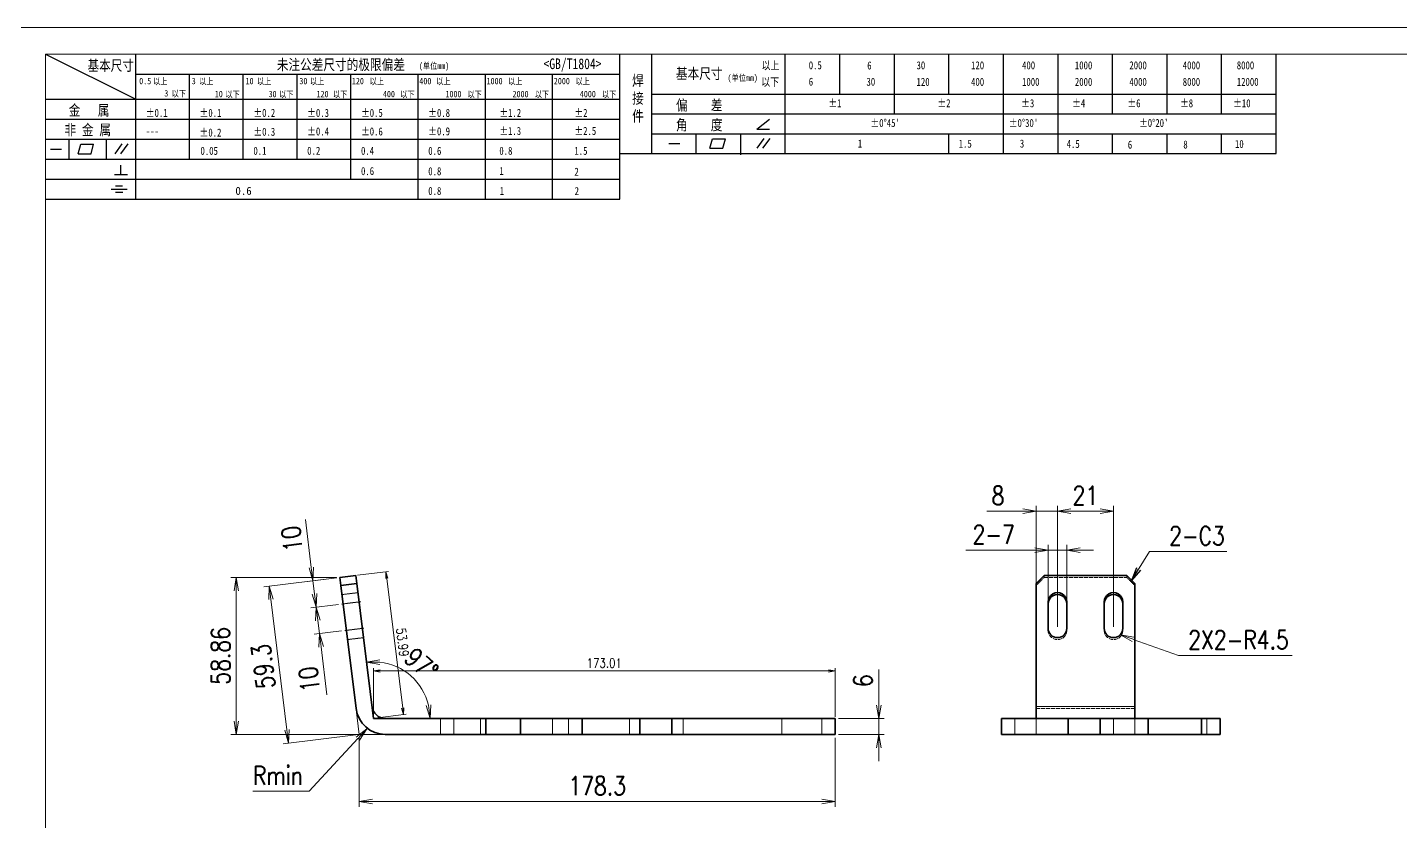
# Model space of a CAD drawing. Header units: millimetres. Extents: x 151684 to 153209, y -40906 to -39954.
# Drawn here: x 152199 to 152714, y -40610 to -40312 of the extents above; entities that cross this region are included whole.
import ezdxf

# ---------------------------------------------------------------- set-up
doc = ezdxf.new("R2010")
doc.units = ezdxf.units.MM
doc.header["$LTSCALE"] = 0.5
doc.linetypes.add('AM_ISO02W050x2', pattern=[3.75, 3, -0.75])
doc.linetypes.add('AM_ISO08W050x2', pattern=[9, 6, -0.75, 1.5, -0.75])
for name, color, linetype, lineweight in [('中心线', 2, 'AM_ISO08W050x2', 18), ('图框', 7, 'Continuous', 18), ('细实线', 3, 'Continuous', 18), ('虚线', 1, 'AM_ISO02W050x2', 18)]:
    doc.layers.add(name, color=color, linetype=linetype, lineweight=lineweight)
doc.layers.add('图\\M+19E79\\M+195B6\\M+18E9A', color=7, linetype='Continuous')
doc.layers.add('打印', color=7, linetype='Continuous', lineweight=15, plot=False)
doc.layers.add('打印-禁用', color=7, linetype='Continuous', lineweight=15, plot=False)
doc.styles.add('DIM', font='romans.shx', dxfattribs={"width": 0.8, "bigfont": 'bigfont.shx'})
doc.styles.add('国标', font='simfang.ttf', dxfattribs={"width": 0.8})
doc.dimstyles.new('DEH 1-1$0', dxfattribs={"dimtxt": 3.5, "dimasz": 2.5, "dimexe": 1, "dimexo": 0.625, "dimgap": 1.2, "dimtad": 1, "dimzin": 9, "dimdsep": 46, "dimtxsty": 'DIM', "dimblk": 'OPEN', "dimcen": 0, "dimclrd": 8, "dimclre": 8, "dimclrt": 2, "dimazin": 2, "dimtfac": 0.5, "dimtmove": 0, "dimatfit": 3, "dimldrblk": 'OPEN', "dimfxl": 0, "dimtolj": 2, "dimlwd": 18, "dimlwe": 18, "dimarcsym": 0})
doc.dimstyles.new('DEH 1-2$0', dxfattribs={"dimscale": 2, "dimtxt": 3.5, "dimasz": 2.5, "dimexe": 1, "dimexo": 0.625, "dimgap": 1.2, "dimtad": 1, "dimdsep": 46, "dimtxsty": 'DIM', "dimblk": 'OPEN', "dimcen": 0, "dimclrd": 8, "dimclre": 8, "dimclrt": 2, "dimazin": 2, "dimtfac": 0.5, "dimtmove": 0, "dimatfit": 3, "dimldrblk": 'OPEN', "dimfxl": 0, "dimtolj": 2, "dimlwd": 18, "dimlwe": 18, "dimarcsym": 0})
doc.dimstyles.new('DEH 1-2$2', dxfattribs={"dimscale": 2, "dimtxt": 3.5, "dimasz": 2.5, "dimexe": 1, "dimexo": 0.625, "dimgap": 1.2, "dimtad": 1, "dimdsep": 46, "dimtxsty": 'DIM', "dimblk": 'OPEN', "dimcen": 0, "dimclrd": 8, "dimclre": 8, "dimclrt": 2, "dimazin": 2, "dimtfac": 0.5, "dimtmove": 0, "dimatfit": 3, "dimldrblk": 'OPEN', "dimfxl": 0, "dimtolj": 2, "dimlwd": 18, "dimlwe": 18, "dimarcsym": 0})
doc.dimstyles.new('DEH 1-2$4', dxfattribs={"dimscale": 2, "dimtxt": 3.5, "dimasz": 2.5, "dimexe": 1, "dimexo": 0.625, "dimgap": 1.2, "dimtad": 1, "dimtoh": 1, "dimdsep": 46, "dimtxsty": 'DIM', "dimblk": 'OPEN', "dimcen": 0, "dimclrd": 8, "dimclre": 8, "dimclrt": 2, "dimazin": 2, "dimtfac": 0.5, "dimtofl": 0, "dimtmove": 0, "dimatfit": 3, "dimldrblk": 'OPEN', "dimfxl": 0, "dimtolj": 2, "dimlwd": 18, "dimlwe": 18, "dimarcsym": 0})
doc.dimstyles.new('DEH 1-2$7', dxfattribs={"dimscale": 2, "dimtxt": 3.5, "dimasz": 2.5, "dimexe": 1, "dimexo": 0.625, "dimgap": 1.2, "dimtad": 1, "dimdsep": 46, "dimtxsty": 'DIM', "dimblk": 'OPEN', "dimcen": 0, "dimclrd": 8, "dimclre": 8, "dimclrt": 2, "dimazin": 2, "dimtfac": 0.5, "dimtofl": 0, "dimtmove": 0, "dimatfit": 3, "dimldrblk": 'OPEN', "dimfxl": 0, "dimtolj": 2, "dimlwd": 13, "dimlwe": 13, "dimarcsym": 0})

# ---------------------------------------------------------------- blocks, each defined once
blk = doc.blocks.new('GZDEH零件A3图框V01版')
at = {"layer": '图\\M+19E79\\M+195B6\\M+18E9A', "color": 9}
for p, q in [((2882.49, -1554.46), (2899.37, -1562.92)), ((2899.37, -1581.67), (2899.37, -1554.46)), ((2990.09, -1581.67), (2990.09, -1554.46)), ((2996.09, -1573.08), (2996.09, -1554.46)), ((3021.09, -1561.98), (3021.09, -1554.46)), ((3031.31, -1561.98), (3031.31, -1554.46)), ((3041.53, -1561.98), (3041.53, -1554.46)), ((3051.75, -1561.98), (3051.75, -1554.46)), ((3061.98, -1561.98), (3061.98, -1554.46)), ((3072.2, -1561.98), (3072.2, -1554.46)), ((3082.42, -1561.98), (3082.42, -1554.46)), ((3092.64, -1561.98), (3092.64, -1554.46)), ((3102.86, -1561.98), (3102.86, -1554.46)), ((3113.09, -1573.08), (3113.09, -1554.46)), ((2899.37, -1558.24), (2990.09, -1558.24)), ((2909.45, -1574.17), (2909.45, -1558.24)), ((2919.53, -1574.17), (2919.53, -1558.24)), ((2929.61, -1574.17), (2929.61, -1558.24)), ((2939.69, -1577.92), (2939.69, -1558.24)), ((2952.29, -1581.67), (2952.29, -1558.24)), ((2964.89, -1581.67), (2964.89, -1558.24)), ((2977.49, -1581.67), (2977.49, -1558.24)), ((2882.49, -1562.92), (2990.09, -1562.92)), ((2996.09, -1561.98), (3113.09, -1561.98)), ((3021.09, -1573.08), (3021.09, -1561.98)), ((3041.53, -1565.68), (3041.53, -1561.98)), ((3061.98, -1573.08), (3061.98, -1561.98)), ((3072.2, -1573.08), (3072.2, -1561.98)), ((3082.42, -1565.68), (3082.42, -1561.98)), ((3092.64, -1565.68), (3092.64, -1561.98)), ((3102.86, -1565.68), (3102.86, -1561.98)), ((2882.49, -1566.67), (2990.09, -1566.67)), ((2996.09, -1565.68), (3113.09, -1565.68)), ((3015.75, -1568.51), (3018.15, -1566.66)), ((2996.09, -1569.38), (3113.09, -1569.38)), ((3004.42, -1573.08), (3004.42, -1569.38)), ((3012.75, -1573.08), (3012.75, -1569.38)), ((3015.75, -1568.51), (3018.15, -1568.51)), ((3051.75, -1573.08), (3051.75, -1569.38)), ((3082.42, -1573.08), (3082.42, -1569.48)), ((3092.64, -1573.08), (3092.64, -1569.38)), ((3102.86, -1573.08), (3102.86, -1569.38)), ((2882.49, -1570.42), (2990.09, -1570.42)), ((2886.92, -1574.12), (2886.92, -1570.42)), ((2888.59, -1573.16), (2889.07, -1571.37)), ((2889.07, -1571.37), (2891.48, -1571.37)), ((2891, -1573.16), (2891.48, -1571.37)), ((2893.91, -1574.12), (2893.91, -1570.42)), ((2895.52, -1573.16), (2896.85, -1571.3)), ((2896.6, -1573.16), (2897.94, -1571.3)), ((2999.26, -1571.23), (3001.32, -1571.23)), ((3006.97, -1572.12), (3007.45, -1570.33)), ((3007.45, -1570.33), (3009.86, -1570.33)), ((3009.39, -1572.12), (3009.86, -1570.33)), ((3015.81, -1572.12), (3017.15, -1570.26)), ((3016.89, -1572.12), (3018.23, -1570.26)), ((2882.49, -1574.17), (2990.09, -1574.17)), ((2883.43, -1572.27), (2885.49, -1572.27)), ((2888.59, -1573.16), (2891, -1573.16)), ((2990.09, -1573.08), (3113.09, -1573.08)), ((3006.97, -1572.12), (3009.39, -1572.12)), ((3012.75, -1573.33), (3012.75, -1573.08)), ((2895.42, -1577.05), (2897.81, -1577.05)), ((2896.58, -1577.05), (2896.58, -1575.28)), ((2882.49, -1577.92), (2990.09, -1577.92)), ((2894.79, -1579.77), (2897.77, -1579.77)), ((2895.57, -1579.17), (2896.92, -1579.17)), ((2882.49, -1581.67), (2990.09, -1581.67)), ((2895.57, -1580.37), (2896.93, -1580.37))]:
    blk.add_line(p, q, dxfattribs=at)
at = {"layer": '图框', "linetype": 'Continuous'}
for p, q in [((2882.49, -1554.46), (2882.49, -1832.96)), ((3272.49, -1554.46), (2882.49, -1554.46))]:
    blk.add_line(p, q, dxfattribs=at)
at = {"layer": '打印-禁用', "linetype": 'Continuous'}
blk.add_line((3277.49, -1549.46), (2857.49, -1549.46), dxfattribs=at)
at = {"layer": '图\\M+19E79\\M+195B6\\M+18E9A', "color": 9, "style": '国标', "width": 0.8}
for s, height, p in [('基本尺寸', 2, (2890.33, -1557.58)), ('未注公差尺寸的极限偏差', 2, (2925.81, -1557.44)), ('<GB/T1804>', 2, (2975.78, -1557.27)), ('以上', 1.5, (3016.64, -1557.33)), ('0.5', 1.5, (3025.49, -1557.3)), ('6', 1.5, (3036.45, -1557.34)), ('30', 1.5, (3045.69, -1557.31)), ('120', 1.5, (3055.91, -1557.31)), ('400', 1.5, (3065.46, -1557.31)), ('1000', 1.5, (3075.36, -1557.31)), ('2000', 1.5, (3085.57, -1557.31)), ('4000', 1.5, (3095.57, -1557.31)), ('8000', 1.5, (3105.7, -1557.31)), ('30', 1.2, (2930.04, -1560.11)), ('基本尺寸', 2, (3000.6, -1559.1)), ('以下', 1.5, (3016.58, -1560.43)), ('6', 1.5, (3025.49, -1560.38)), ('30', 1.5, (3036.31, -1560.39)), ('120', 1.5, (3045.69, -1560.41)), ('400', 1.5, (3055.91, -1560.41)), ('1000', 1.5, (3065.46, -1560.41)), ('2000', 1.5, (3075.36, -1560.41)), ('4000', 1.5, (3085.57, -1560.41)), ('8000', 1.5, (3095.57, -1560.41)), ('12000', 1.5, (3105.7, -1560.41)), ('金   属', 2, (2886.82, -1565.98)), ('偏    差', 2, (3000.6, -1565.04)), ('±1', 1.5, (3029.16, -1564.42)), ('±2', 1.5, (3049.61, -1564.42)), ('±3', 1.5, (3065.3, -1564.42)), ('±4', 1.5, (3074.85, -1564.42)), ('±6', 1.5, (3085.22, -1564.42)), ('±8', 1.5, (3095.06, -1564.42)), ('±10', 1.5, (3105.02, -1564.42)), ('±0.1', 1.5, (2901.27, -1566.23)), ('±0.1', 1.5, (2911.35, -1566.23)), ('±0.2', 1.5, (2921.43, -1566.23)), ('±0.3', 1.5, (2931.51, -1566.23)), ('±0.5', 1.5, (2941.59, -1566.23)), ('±0.8', 1.5, (2954.19, -1566.23)), ('±1.2', 1.5, (2967.51, -1566.23)), ('±2', 1.5, (2981.58, -1566.23)), ('角    度', 2, (3000.6, -1568.74)), ("±0%%D45'", 1.5, (3037.06, -1568.12)), ("±0%%D30'", 1.5, (3062.98, -1568.12)), ("±0%%D20'", 1.5, (3087.38, -1568.12)), ('非 金 属', 2, (2886.02, -1569.65)), ('---', 1.5, (2901.27, -1569.65)), ('±0.2', 1.5, (2911.35, -1569.92)), ('±0.3', 1.5, (2921.43, -1569.77)), ('±0.4', 1.5, (2931.51, -1569.71)), ('±0.6', 1.5, (2941.59, -1569.71)), ('±0.9', 1.5, (2954.19, -1569.68)), ('±1.3', 1.5, (2967.51, -1569.62)), ('±2.5', 1.5, (2981.58, -1569.61)), ('0.1', 1.5, (2921.43, -1573.34)), ('0.2', 1.5, (2931.51, -1573.33)), ('0.4', 1.5, (2941.59, -1573.33)), ('0.6', 1.5, (2954.19, -1573.35)), ('0.8', 1.5, (2967.51, -1573.33)), ('1.5', 1.5, (2981.58, -1573.34)), ('1', 1.5, (3034.69, -1571.98)), ('1.5', 1.5, (3053.59, -1572.01)), ('3', 1.5, (3065.05, -1571.98)), ('4.5', 1.5, (3073.82, -1572.05)), ('6', 1.5, (3085.28, -1572.19)), ('8', 1.5, (3095.68, -1572.15)), ('10', 1.5, (3105.36, -1572.06)), ('0.6', 1.5, (2941.59, -1577.14)), ('0.8', 1.5, (2954.19, -1577.17)), ('1', 1.5, (2967.51, -1577.12)), ('2', 1.5, (2981.58, -1577.26)), ('0.8', 1.5, (2954.19, -1580.87)), ('1', 1.5, (2967.59, -1580.86)), ('2', 1.5, (2981.62, -1580.89))]:
    blk.add_text(s, height=height, dxfattribs=at).set_placement(p)
at = {"layer": '图\\M+19E79\\M+195B6\\M+18E9A', "color": 9, "lineweight": 15, "style": '国标', "width": 0.8}
for s, p in [('(单位mm)', (2952.44, -1557.27)), ('0.5', (2900.03, -1560.11)), ('以上', (2902.64, -1560.16)), ('3', (2909.88, -1560.11)), ('以上', (2911.25, -1560.16)), ('10', (2919.96, -1560.11)), ('以上', (2922.09, -1560.16)), ('以上', (2932.02, -1560.16)), ('120', (2939.88, -1560.11)), ('以上', (2943.21, -1560.16)), ('400', (2952.52, -1560.11)), ('以上', (2955.68, -1560.16)), ('1000', (2965.12, -1560.11)), ('以上', (2969.16, -1560.16)), ('2000', (2977.72, -1560.11)), ('以上', (2981.8, -1560.16)), ('(单位mm)', (3010.27, -1559.51)), ('3', (2904.73, -1562.41)), ('以下', (2906.1, -1562.46)), ('10', (2914.19, -1562.54)), ('以下', (2916.18, -1562.59)), ('30', (2924.27, -1562.54)), ('以下', (2926.26, -1562.59)), ('120', (2933.26, -1562.54)), ('以下', (2936.34, -1562.59)), ('400', (2945.7, -1562.54)), ('以下', (2948.94, -1562.59)), ('1000', (2957.41, -1562.54)), ('以下', (2961.54, -1562.59)), ('2000', (2969.99, -1562.54)), ('以下', (2974.14, -1562.59)), ('4000', (2982.59, -1562.54)), ('以下', (2986.74, -1562.59))]:
    blk.add_text(s, height=1.2, dxfattribs=at).set_placement(p)
at = {"layer": '图\\M+19E79\\M+195B6\\M+18E9A', "color": 9, "lineweight": 13, "style": '国标'}
blk.add_text('0.6', height=1.5, dxfattribs=at).set_placement((2918.05, -1580.85))
at = {"layer": '图\\M+19E79\\M+195B6\\M+18E9A', "color": 9, "style": '国标'}
for s, insert, char_height, width, attachment_point in [('焊\\P接\\P件', (2992.39, -1558.41), 2, 3.1877, 1), ('0.05', (2911.51, -1573.37), 1.5, 5.1982, 7)]:
    blk.add_mtext(s, dxfattribs=dict(at, insert=insert, char_height=char_height, width=width, attachment_point=attachment_point))
blk = doc.blocks.new('DEH A3')
at = {"layer": '图框'}
blk.add_blockref('GZDEH零件A3图框V01版', (-2857.49, 1846.46), dxfattribs=at)
blk = doc.blocks.new('_Open')
at = {"color": 0, "linetype": 'ByBlock', "lineweight": -2}
for p, q in [((-1, 0.17), (0, 0)), ((-1, -0.17), (0, 0)), ((0, 0), (-1, 0))]:
    blk.add_line(p, q, dxfattribs=at)
blk = doc.blocks.new('*D24')
at = {"layer": 'Defpoints', "color": 0, "transparency": 16777216}
for p in [(152334.64, -40566.57), (152326.5, -40575.38)]:
    blk.add_point(p, dxfattribs=at)
at = {"layer": '细实线', "color": 8, "lineweight": 18, "transparency": 16777216}
for p, q in [((152304.88, -40598.76), (152323.1, -40579.05)), ((152283.81, -40598.76), (152304.88, -40598.76))]:
    blk.add_line(p, q, dxfattribs=at)
at = {"layer": '细实线', "color": 8, "lineweight": 18, "transparency": 16777216, "xscale": 5, "yscale": 5, "zscale": 5, "rotation": 47.24193755327035}
blk.add_blockref('_Open', (152326.5, -40575.38), dxfattribs=at)
at = {"layer": '细实线', "color": 2, "transparency": 16777216, "insert": (152293.15, -40592.86), "char_height": 7, "attachment_point": 5, "style": 'DIM'}
blk.add_mtext('\\A2;{\\Fromans,bigfont|c134;Rmin}', dxfattribs=at)
blk = doc.blocks.new('*D46')
at = {"layer": 'Defpoints', "color": 0, "transparency": 16777216}
for p in [(152323.66, -40577.43), (152501.96, -40577.43), (152501.96, -40602.59)]:
    blk.add_point(p, dxfattribs=at)
at = {"layer": '细实线', "color": 8, "lineweight": 18, "transparency": 16777216}
for p, q in [((152323.66, -40578.68), (152323.66, -40604.59)), ((152501.96, -40578.68), (152501.96, -40604.59)), ((152328.66, -40602.59), (152496.96, -40602.59))]:
    blk.add_line(p, q, dxfattribs=at)
at = {"layer": '细实线', "color": 8, "lineweight": 18, "transparency": 16777216, "xscale": 5, "yscale": 5, "zscale": 5, "rotation": 180}
blk.add_blockref('_Open', (152323.66, -40602.59), dxfattribs=at)
at = {"layer": '细实线', "color": 8, "lineweight": 18, "transparency": 16777216, "xscale": 5, "yscale": 5, "zscale": 5}
blk.add_blockref('_Open', (152501.96, -40602.59), dxfattribs=at)
at = {"layer": '细实线', "color": 2, "transparency": 16777216, "insert": (152412.81, -40596.69), "char_height": 7, "attachment_point": 5, "style": 'DIM'}
blk.add_mtext('\\A2;178.3', dxfattribs=at)
blk = doc.blocks.new('*D47')
at = {"layer": 'Defpoints', "color": 0, "transparency": 16777216}
for p in [(152316.42, -40518.57), (152323.66, -40577.43), (152297.15, -40580.69)]:
    blk.add_point(p, dxfattribs=at)
at = {"layer": '细实线', "color": 8, "lineweight": 18, "transparency": 16777216}
for p, q in [((152315.18, -40518.72), (152287.94, -40522.07)), ((152290.53, -40526.79), (152296.54, -40575.72)), ((152322.42, -40577.58), (152295.17, -40580.93))]:
    blk.add_line(p, q, dxfattribs=at)
at = {"layer": '细实线', "color": 8, "lineweight": 18, "transparency": 16777216, "xscale": 5, "yscale": 5, "zscale": 5}
for p, rotation in [((152289.93, -40521.82), 96.99999999997519), ((152297.15, -40580.69), 276.9999999999752)]:
    blk.add_blockref('_Open', p, dxfattribs=dict(at, rotation=rotation))
at = {"layer": '细实线', "color": 2, "transparency": 16777216, "insert": (152287.68, -40551.97), "char_height": 7, "attachment_point": 5, "rotation": 97, "style": 'DIM'}
blk.add_mtext('\\A2;59.3', dxfattribs=at)
blk = doc.blocks.new('*D48')
at = {"layer": 'Defpoints', "color": 0, "transparency": 16777216}
for p in [(152322.75, -40520.82), (152346.9, -40560.07), (152328.42, -40567.04), (152333.38, -40571.43), (152371.12, -40571.43)]:
    blk.add_point(p, dxfattribs=at)
at = {"layer": '细实线', "color": 8, "lineweight": 18, "transparency": 16777216}
blk.add_arc((152328.96, -40571.43), 21.23, 13.5229, 83.4771, dxfattribs=at)
at = {"layer": '细实线', "color": 8, "lineweight": 18, "transparency": 16777216, "xscale": 5, "yscale": 5, "zscale": 5}
for p, rotation in [((152326.37, -40550.35), 180.2385335875018), ((152350.19, -40571.43), 276.761466412485)]:
    blk.add_blockref('_Open', p, dxfattribs=dict(at, rotation=rotation))
at = {"layer": '细实线', "color": 2, "transparency": 16777216, "insert": (152346.94, -40551.11), "char_height": 7, "attachment_point": 5, "rotation": 318.5, "style": 'DIM'}
blk.add_mtext('\\A2;97\\M+1818B', dxfattribs=at)
blk = doc.blocks.new('*D49')
at = {"layer": 'Defpoints', "color": 0, "transparency": 16777216}
for p in [(152316.42, -40518.57), (152277.56, -40577.43), (152332.13, -40577.43)]:
    blk.add_point(p, dxfattribs=at)
at = {"layer": '细实线', "color": 8, "lineweight": 18, "transparency": 16777216}
for p, q in [((152315.17, -40518.57), (152275.56, -40518.57)), ((152277.56, -40523.57), (152277.56, -40572.43)), ((152330.88, -40577.43), (152275.56, -40577.43))]:
    blk.add_line(p, q, dxfattribs=at)
at = {"layer": '细实线', "color": 8, "lineweight": 18, "transparency": 16777216, "xscale": 5, "yscale": 5, "zscale": 5}
for p, rotation in [((152277.56, -40518.57), 90), ((152277.56, -40577.43), 270)]:
    blk.add_blockref('_Open', p, dxfattribs=dict(at, rotation=rotation))
at = {"layer": '细实线', "color": 2, "transparency": 16777216, "insert": (152271.66, -40548), "char_height": 7, "attachment_point": 5, "rotation": 90, "style": 'DIM'}
blk.add_mtext('\\A2;58.86', dxfattribs=at)
blk = doc.blocks.new('*D50')
at = {"layer": 'Defpoints', "color": 0, "transparency": 16777216}
for p in [(152501.96, -40571.43), (152518.33, -40571.43), (152501.96, -40577.43)]:
    blk.add_point(p, dxfattribs=at)
at = {"layer": '细实线', "color": 8, "lineweight": 18, "transparency": 16777216}
for p, q in [((152518.33, -40566.43), (152518.33, -40553.16)), ((152503.21, -40571.43), (152520.33, -40571.43)), ((152518.33, -40577.43), (152518.33, -40571.43)), ((152503.21, -40577.43), (152520.33, -40577.43)), ((152518.33, -40582.43), (152518.33, -40587.43))]:
    blk.add_line(p, q, dxfattribs=at)
at = {"layer": '细实线', "color": 8, "lineweight": 18, "transparency": 16777216, "xscale": 5, "yscale": 5, "zscale": 5}
for p, rotation in [((152518.33, -40571.43), 270), ((152518.33, -40577.43), 90)]:
    blk.add_blockref('_Open', p, dxfattribs=dict(at, rotation=rotation))
at = {"layer": '细实线', "color": 2, "transparency": 16777216, "insert": (152512.43, -40557.3), "char_height": 7, "attachment_point": 5, "rotation": 90, "style": 'DIM'}
blk.add_mtext('\\A2;6', dxfattribs=at)
blk = doc.blocks.new('*D51')
at = {"layer": 'Defpoints', "color": 0, "transparency": 16777216}
for p in [(152316.42, -40518.57), (152306.29, -40519.82), (152317.05, -40528.57)]:
    blk.add_point(p, dxfattribs=at)
at = {"layer": '细实线', "color": 8, "lineweight": 18, "transparency": 16777216}
for p, q in [((152305.68, -40514.85), (152303.48, -40496.92)), ((152315.18, -40518.72), (152304.3, -40520.06)), ((152307.51, -40529.74), (152306.29, -40519.82)), ((152315.81, -40528.72), (152305.52, -40529.98)), ((152308.12, -40534.7), (152308.73, -40539.67))]:
    blk.add_line(p, q, dxfattribs=at)
at = {"layer": '细实线', "color": 8, "lineweight": 18, "transparency": 16777216, "xscale": 5, "yscale": 5, "zscale": 5}
for p, rotation in [((152306.29, -40519.82), 277.00000000032), ((152307.51, -40529.74), 97.00000000032003)]:
    blk.add_blockref('_Open', p, dxfattribs=dict(at, rotation=rotation))
at = {"layer": '细实线', "color": 2, "transparency": 16777216, "insert": (152298.42, -40504.12), "char_height": 7, "attachment_point": 5, "rotation": 97, "style": 'DIM'}
blk.add_mtext('\\A2;10', dxfattribs=at)
blk = doc.blocks.new('*D52')
at = {"layer": 'Defpoints', "color": 0, "transparency": 16777216}
for p in [(152317.05, -40528.57), (152307.51, -40529.74), (152318.27, -40538.5)]:
    blk.add_point(p, dxfattribs=at)
at = {"layer": '细实线', "color": 8, "lineweight": 18, "transparency": 16777216}
for p, q in [((152306.9, -40524.78), (152306.29, -40519.82)), ((152315.81, -40528.72), (152305.52, -40529.98)), ((152307.51, -40529.74), (152308.73, -40539.67)), ((152317.03, -40538.65), (152306.74, -40539.91)), ((152309.34, -40544.63), (152311.54, -40562.56))]:
    blk.add_line(p, q, dxfattribs=at)
at = {"layer": '细实线', "color": 8, "lineweight": 18, "transparency": 16777216, "xscale": 5, "yscale": 5, "zscale": 5}
for p, rotation in [((152307.51, -40529.74), 277.00000000032), ((152308.73, -40539.67), 97.00000000032003)]:
    blk.add_blockref('_Open', p, dxfattribs=dict(at, rotation=rotation))
at = {"layer": '细实线', "color": 2, "transparency": 16777216, "insert": (152304.89, -40556.8), "char_height": 7, "attachment_point": 5, "rotation": 97, "style": 'DIM'}
blk.add_mtext('\\A2;10', dxfattribs=at)
blk = doc.blocks.new('*D53')
at = {"layer": 'Defpoints', "color": 0, "transparency": 16777216}
for p in [(152577.31, -40493.76), (152577.31, -40538.42), (152585.31, -40538.42)]:
    blk.add_point(p, dxfattribs=at)
at = {"layer": '细实线', "color": 8, "lineweight": 18, "transparency": 16777216}
for p, q in [((152577.31, -40537.17), (152577.31, -40491.76)), ((152585.31, -40537.17), (152585.31, -40491.76)), ((152572.31, -40493.76), (152558.78, -40493.76)), ((152585.31, -40493.76), (152577.31, -40493.76)), ((152590.31, -40493.76), (152595.31, -40493.76))]:
    blk.add_line(p, q, dxfattribs=at)
at = {"layer": '细实线', "color": 8, "lineweight": 18, "transparency": 16777216, "xscale": 5, "yscale": 5, "zscale": 5}
blk.add_blockref('_Open', (152577.31, -40493.76), dxfattribs=at)
at = {"layer": '细实线', "color": 8, "lineweight": 18, "transparency": 16777216, "xscale": 5, "yscale": 5, "zscale": 5, "rotation": 180}
blk.add_blockref('_Open', (152585.31, -40493.76), dxfattribs=at)
at = {"layer": '细实线', "color": 2, "transparency": 16777216, "insert": (152563.05, -40487.86), "char_height": 7, "attachment_point": 5, "style": 'DIM'}
blk.add_mtext('\\A2;8', dxfattribs=at)
blk = doc.blocks.new('*D54')
at = {"layer": 'Defpoints', "color": 0, "transparency": 16777216}
for p in [(152606.31, -40493.76), (152585.31, -40538.42), (152606.31, -40538.42)]:
    blk.add_point(p, dxfattribs=at)
at = {"layer": '细实线', "color": 8, "lineweight": 18, "transparency": 16777216}
for p, q in [((152585.31, -40537.17), (152585.31, -40491.76)), ((152606.31, -40537.17), (152606.31, -40491.76)), ((152590.31, -40493.76), (152601.31, -40493.76))]:
    blk.add_line(p, q, dxfattribs=at)
at = {"layer": '细实线', "color": 8, "lineweight": 18, "transparency": 16777216, "xscale": 5, "yscale": 5, "zscale": 5, "rotation": 180}
blk.add_blockref('_Open', (152585.31, -40493.76), dxfattribs=at)
at = {"layer": '细实线', "color": 8, "lineweight": 18, "transparency": 16777216, "xscale": 5, "yscale": 5, "zscale": 5}
blk.add_blockref('_Open', (152606.31, -40493.76), dxfattribs=at)
at = {"layer": '细实线', "color": 2, "transparency": 16777216, "insert": (152595.81, -40487.86), "char_height": 7, "attachment_point": 5, "style": 'DIM'}
blk.add_mtext('\\A2;21', dxfattribs=at)
blk = doc.blocks.new('*D55')
at = {"layer": 'Defpoints', "color": 0, "transparency": 16777216}
for p in [(152588.81, -40508.39), (152581.81, -40527.77), (152588.81, -40527.77)]:
    blk.add_point(p, dxfattribs=at)
at = {"layer": '细实线', "color": 8, "lineweight": 18, "transparency": 16777216}
for p, q in [((152576.81, -40508.39), (152551.01, -40508.39)), ((152581.81, -40526.52), (152581.81, -40506.39)), ((152588.81, -40508.39), (152581.81, -40508.39)), ((152588.81, -40526.52), (152588.81, -40506.39)), ((152593.81, -40508.39), (152598.81, -40508.39))]:
    blk.add_line(p, q, dxfattribs=at)
at = {"layer": '细实线', "color": 8, "lineweight": 18, "transparency": 16777216, "xscale": 5, "yscale": 5, "zscale": 5}
blk.add_blockref('_Open', (152581.81, -40508.39), dxfattribs=at)
at = {"layer": '细实线', "color": 8, "lineweight": 18, "transparency": 16777216, "xscale": 5, "yscale": 5, "zscale": 5, "rotation": 180}
blk.add_blockref('_Open', (152588.81, -40508.39), dxfattribs=at)
at = {"layer": '细实线', "color": 2, "transparency": 16777216, "insert": (152561.41, -40502.49), "char_height": 7, "attachment_point": 5, "style": 'DIM'}
blk.add_mtext('\\A2;{\\Fromans,bigfont|c134;2-}7', dxfattribs=at)
blk = doc.blocks.new('*D56')
at = {"layer": 'Defpoints', "color": 0, "transparency": 16777216}
for p in [(152604.7, -40538.61), (152608.94, -40540.12)]:
    blk.add_point(p, dxfattribs=at)
at = {"layer": '细实线', "color": 8, "lineweight": 18, "transparency": 16777216}
for p, q in [((152630.62, -40547.84), (152613.65, -40541.8)), ((152673.29, -40547.84), (152630.62, -40547.84))]:
    blk.add_line(p, q, dxfattribs=at)
at = {"layer": '细实线', "color": 8, "lineweight": 18, "transparency": 16777216, "xscale": 5, "yscale": 5, "zscale": 5, "rotation": 160.3920977531224}
blk.add_blockref('_Open', (152608.94, -40540.12), dxfattribs=at)
at = {"layer": '细实线', "color": 2, "transparency": 16777216, "insert": (152653.15, -40541.94), "char_height": 7, "attachment_point": 5, "style": 'DIM'}
blk.add_mtext('\\A2;{\\Fromans,bigfont|c134;2X2-}R4.5', dxfattribs=at)
blk = doc.blocks.new('*D80')
at = {"layer": 'Defpoints', "color": 0, "transparency": 16777216}
for p in [(152322.38, -40517.84), (152340.24, -40570.05), (152328.96, -40571.43)]:
    blk.add_point(p, dxfattribs=at)
at = {"layer": '细实线', "color": 8, "lineweight": 18, "transparency": 16777216}
for p, q in [((152323, -40517.76), (152334.65, -40516.33)), ((152333.96, -40518.94), (152339.93, -40567.56)), ((152329.58, -40571.35), (152341.23, -40569.92))]:
    blk.add_line(p, q, dxfattribs=at)
at = {"layer": '细实线', "color": 8, "lineweight": 18, "transparency": 16777216, "xscale": 2.5, "yscale": 2.5, "zscale": 2.5}
for p, rotation in [((152333.66, -40516.46), 97.00000000000801), ((152340.24, -40570.05), 277.000000000008)]:
    blk.add_blockref('_Open', p, dxfattribs=dict(at, rotation=rotation))
at = {"layer": '细实线', "color": 2, "transparency": 16777216, "insert": (152339.87, -40542.89), "char_height": 3.5, "attachment_point": 5, "rotation": 277, "style": 'DIM'}
blk.add_mtext('\\A2;53.99', dxfattribs=at)
blk = doc.blocks.new('*D82')
at = {"layer": 'Defpoints', "color": 0, "transparency": 16777216}
for p in [(152501.96, -40553.63), (152328.96, -40571.43), (152501.96, -40571.43)]:
    blk.add_point(p, dxfattribs=at)
at = {"layer": '细实线', "color": 8, "lineweight": 18, "transparency": 16777216}
for p, q in [((152328.96, -40570.81), (152328.96, -40552.63)), ((152331.46, -40553.63), (152499.46, -40553.63)), ((152501.96, -40570.81), (152501.96, -40552.63))]:
    blk.add_line(p, q, dxfattribs=at)
at = {"layer": '细实线', "color": 8, "lineweight": 18, "transparency": 16777216, "xscale": 2.5, "yscale": 2.5, "zscale": 2.5, "rotation": 180}
blk.add_blockref('_Open', (152328.96, -40553.63), dxfattribs=at)
at = {"layer": '细实线', "color": 8, "lineweight": 18, "transparency": 16777216, "xscale": 2.5, "yscale": 2.5, "zscale": 2.5}
blk.add_blockref('_Open', (152501.96, -40553.63), dxfattribs=at)
at = {"layer": '细实线', "color": 2, "transparency": 16777216, "insert": (152415.46, -40550.68), "char_height": 3.5, "attachment_point": 5, "style": 'DIM'}
blk.add_mtext('\\A2;173.01', dxfattribs=at)

msp = doc.modelspace()

# ---------------------------------------------------------------- linework, layer by layer
at = {"color": 7, "lineweight": 35, "ltscale": 0.15}
for p, q in [((152316.424, -40518.571), (152322.379, -40517.84)), ((152316.79, -40521.549), (152322.745, -40520.817)), ((152371.122, -40577.43), (152371.122, -40571.43)), ((152384.122, -40577.43), (152384.122, -40571.43)), ((152407.122, -40577.43), (152407.122, -40571.43)), ((152428.752, -40577.43), (152428.752, -40571.43)), ((152440.752, -40571.43), (152440.752, -40577.43)), ((152501.965, -40571.43), (152501.965, -40577.43)), ((152564.313, -40577.43), (152564.313, -40571.43)), ((152589.313, -40577.43), (152589.313, -40571.43)), ((152601.313, -40571.43), (152601.313, -40577.43)), ((152619.313, -40577.43), (152619.313, -40571.43)), ((152639.313, -40577.43), (152639.313, -40571.43)), ((152646.313, -40577.43), (152646.313, -40571.43))]:
    msp.add_line(p, q, dxfattribs=at)
at = {"color": 7, "lineweight": 35, "ltscale": 0.075}
for p, q in [((152316.424, -40518.571), (152316.79, -40521.549)), ((152322.379, -40517.84), (152322.745, -40520.817))]:
    msp.add_line(p, q, dxfattribs=at)
at = {"color": 7, "lineweight": 35, "ltscale": 0.105671}
for p, q in [((152580.313, -40517.84), (152577.313, -40520.817)), ((152611.313, -40517.84), (152614.313, -40520.817))]:
    msp.add_line(p, q, dxfattribs=at)
at = {"color": 7, "lineweight": 35}
for p, q in [((152580.313, -40517.84), (152611.313, -40517.84)), ((152322.465, -40567.771), (152316.79, -40521.549)), ((152322.745, -40520.817), (152328.96, -40571.43)), ((152577.313, -40520.817), (152577.313, -40567.04)), ((152614.313, -40520.817), (152614.313, -40567.04)), ((152371.122, -40571.43), (152328.96, -40571.43)), ((152428.752, -40571.43), (152407.122, -40571.43)), ((152496.965, -40571.43), (152440.752, -40571.43)), ((152589.313, -40571.43), (152569.313, -40571.43)), ((152619.313, -40571.43), (152639.313, -40571.43)), ((152371.122, -40577.43), (152333.383, -40577.43)), ((152428.752, -40577.43), (152407.122, -40577.43)), ((152496.965, -40577.43), (152440.752, -40577.43)), ((152589.313, -40577.43), (152569.313, -40577.43)), ((152619.313, -40577.43), (152639.313, -40577.43))]:
    msp.add_line(p, q, dxfattribs=at)
at = {"color": 7, "lineweight": 35, "ltscale": 0.248137}
for p, q in [((152581.813, -40537.691), (152581.813, -40527.765)), ((152588.813, -40527.765), (152588.813, -40537.691)), ((152602.813, -40537.691), (152602.813, -40527.765)), ((152609.813, -40527.765), (152609.813, -40537.691))]:
    msp.add_line(p, q, dxfattribs=at)
at = {"color": 7, "lineweight": 13}
msp.add_line((152577.313, -40567.04), (152614.313, -40567.04), dxfattribs=at)
at = {"color": 7, "lineweight": 35, "ltscale": 0.109766}
for p, q in [((152577.313, -40571.43), (152577.313, -40567.04)), ((152614.313, -40567.04), (152614.313, -40571.43))]:
    msp.add_line(p, q, dxfattribs=at)
at = {"color": 7, "lineweight": 35, "ltscale": 0.325}
for p, q in [((152384.122, -40571.43), (152371.122, -40571.43)), ((152606.313, -40571.43), (152619.313, -40571.43)), ((152384.122, -40577.43), (152371.122, -40577.43)), ((152606.313, -40577.43), (152619.313, -40577.43))]:
    msp.add_line(p, q, dxfattribs=at)
at = {"color": 7, "lineweight": 35, "ltscale": 0.45}
for p, q in [((152402.122, -40571.43), (152384.122, -40571.43)), ((152402.122, -40577.43), (152384.122, -40577.43))]:
    msp.add_line(p, q, dxfattribs=at)
at = {"color": 7, "lineweight": 13, "ltscale": 0.15}
for p, q in [((152402.122, -40577.43), (152402.122, -40571.43)), ((152496.965, -40571.43), (152496.965, -40577.43)), ((152569.313, -40577.43), (152569.313, -40571.43)), ((152606.313, -40571.43), (152606.313, -40577.43))]:
    msp.add_line(p, q, dxfattribs=at)
at = {"color": 7, "lineweight": 35, "ltscale": 0.125}
for p, q in [((152407.122, -40571.43), (152402.122, -40571.43)), ((152501.965, -40571.43), (152496.965, -40571.43)), ((152569.313, -40571.43), (152564.313, -40571.43)), ((152606.313, -40571.43), (152601.313, -40571.43)), ((152407.122, -40577.43), (152402.122, -40577.43)), ((152501.965, -40577.43), (152496.965, -40577.43)), ((152569.313, -40577.43), (152564.313, -40577.43)), ((152606.313, -40577.43), (152601.313, -40577.43))]:
    msp.add_line(p, q, dxfattribs=at)
at = {"color": 7, "lineweight": 35, "ltscale": 0.3}
for p, q in [((152428.752, -40571.43), (152440.752, -40571.43)), ((152589.313, -40571.43), (152601.313, -40571.43)), ((152428.752, -40577.43), (152440.752, -40577.43)), ((152589.313, -40577.43), (152601.313, -40577.43))]:
    msp.add_line(p, q, dxfattribs=at)
at = {"color": 7, "lineweight": 35, "ltscale": 0.175002}
for p, q in [((152646.313, -40571.43), (152639.313, -40571.43)), ((152646.313, -40577.43), (152639.313, -40577.43))]:
    msp.add_line(p, q, dxfattribs=at)
at = {"color": 7, "lineweight": 35}
for radius in [11, 5]:
    msp.add_arc((152333.383, -40566.43), radius, 187, 270, dxfattribs=at)
for centre, start_param, end_param in [((152585.313, -40527.765), 6.2831853, 9.424778), ((152585.313, -40528.496), 6.2831853, 9.424778), ((152606.313, -40527.765), 6.2831853, 9.424778), ((152606.313, -40528.496), 6.2831853, 9.424778), ((152585.313, -40537.691), 3.1415927, 6.2831853), ((152606.313, -40537.691), 3.1415927, 6.2831853)]:
    msp.add_ellipse(centre, major_axis=(3.5, 0), ratio=0.9925462, start_param=start_param, end_param=end_param, dxfattribs=at)
at = {"layer": '中心线', "ltscale": 0.18}
for p, q in [((152317.047, -40528.57), (152324.194, -40527.692)), ((152318.266, -40538.495), (152325.412, -40537.618))]:
    msp.add_line(p, q, dxfattribs=at)
at = {"layer": '打印'}
msp.add_lwpolyline([(152156.1, -40312.335), (152996.1, -40312.335), (152996.1, -40906.335), (152156.1, -40906.335)], close=True, dxfattribs=at)
at = {"layer": '细实线'}
for p in [(152320.468, -40551.503), (152333.383, -40577.43)]:
    msp.add_line(p, (152323.662, -40577.43), dxfattribs=at)
at = {"layer": '虚线', "ltscale": 0.105671}
for p, q in [((152580.313, -40518.571), (152577.313, -40521.549)), ((152614.313, -40521.549), (152611.313, -40518.571))]:
    msp.add_line(p, q, dxfattribs=at)
at = {"layer": '虚线', "ltscale": 0.01828}
for p, q in [((152580.313, -40518.571), (152580.313, -40517.84)), ((152611.313, -40518.571), (152611.313, -40517.84)), ((152581.813, -40537.691), (152581.813, -40538.422)), ((152588.813, -40537.691), (152588.813, -40538.422)), ((152602.813, -40537.691), (152602.813, -40538.422)), ((152609.813, -40537.691), (152609.813, -40538.422))]:
    msp.add_line(p, q, dxfattribs=at)
at = {"layer": '虚线'}
for p, q in [((152580.313, -40518.571), (152611.313, -40518.571)), ((152577.313, -40567.771), (152614.313, -40567.771))]:
    msp.add_line(p, q, dxfattribs=at)
at = {"layer": '虚线', "ltscale": 0.15}
for p, q in [((152316.79, -40521.549), (152322.745, -40520.817)), ((152317.216, -40525.023), (152323.172, -40524.291)), ((152317.216, -40525.023), (152323.172, -40524.291)), ((152323.598, -40527.765), (152317.643, -40528.496)), ((152323.598, -40527.765), (152317.643, -40528.496)), ((152323.598, -40527.765), (152317.643, -40528.496)), ((152323.598, -40527.765), (152317.643, -40528.496)), ((152324.817, -40537.691), (152318.862, -40538.422)), ((152324.817, -40537.691), (152318.862, -40538.422)), ((152324.817, -40537.691), (152318.862, -40538.422)), ((152324.817, -40537.691), (152318.862, -40538.422)), ((152319.288, -40541.896), (152325.243, -40541.165)), ((152319.288, -40541.896), (152325.243, -40541.165)), ((152354.122, -40571.43), (152354.122, -40577.43)), ((152359.122, -40571.43), (152359.122, -40577.43)), ((152369.122, -40577.43), (152369.122, -40571.43)), ((152396.122, -40577.43), (152396.122, -40571.43)), ((152424.98, -40577.43), (152424.98, -40571.43)), ((152444.98, -40577.43), (152444.98, -40571.43)), ((152481.965, -40577.43), (152481.965, -40571.43)), ((152577.313, -40577.43), (152577.313, -40571.43)), ((152614.313, -40571.43), (152614.313, -40577.43)), ((152619.313, -40577.43), (152619.313, -40571.43)), ((152641.313, -40571.43), (152641.313, -40577.43))]:
    msp.add_line(p, q, dxfattribs=at)
at = {"layer": '虚线'}
for centre in [(152585.313, -40538.422), (152606.313, -40538.422)]:
    msp.add_ellipse(centre, major_axis=(3.5, 0), ratio=0.9925462, start_param=3.1415927, end_param=6.2831853, dxfattribs=at)

# ---------------------------------------------------------------- block references
at = {"layer": '图框', "xscale": 2, "yscale": 2, "zscale": 2}
msp.add_blockref('DEH A3', (152156.1, -40906.335), dxfattribs=at)

# ---------------------------------------------------------------- texts
at = {"layer": '细实线', "color": 2, "insert": (152627.152, -40506.476), "char_height": 7, "width": 4.56791, "attachment_point": 7, "style": 'DIM'}
msp.add_mtext('{\\Fromans,bigfont|c134;\\P2-C3}', dxfattribs=at)

# ---------------------------------------------------------------- dimensions: what is measured, and where the dimension line sits
at = {"layer": '细实线'}
for base, p1, p2, dimstyle, picture, middle in [((152577.313, -40493.764), (152585.313, -40538.422), (152577.313, -40538.422), 'DEH 1-2$0', '*D53', (152563.046, -40487.864)), ((152606.313, -40493.764), (152585.313, -40538.422), (152606.313, -40538.422), 'DEH 1-2$0', '*D54', (152595.813, -40487.864)), ((152501.9649, -40553.6319), (152328.9595, -40571.4304), (152501.9649, -40571.4304), 'DEH 1-1$0', '*D82', (152415.4622, -40550.6819)), ((152501.965, -40602.59), (152323.662, -40577.43), (152501.965, -40577.43), 'DEH 1-2$0', '*D46', (152412.813, -40596.69))]:
    dim = msp.add_linear_dim(base=base, p1=p1, p2=p2, dimstyle=dimstyle, dxfattribs=at)
    dim.commit()
    dim.dimension.update_dxf_attribs({"geometry": picture, "text_midpoint": middle})
for base, p1, p2, angle, picture, middle in [((152306.289, -40519.815), (152317.047, -40528.57), (152316.424, -40518.571), 97, '*D51', (152298.418, -40504.124)), ((152277.564, -40577.43), (152316.424, -40518.571), (152332.133, -40577.43), 90, '*D49', (152271.664, -40548.001)), ((152297.152, -40580.685), (152316.424, -40518.571), (152323.662, -40577.43), 97, '*D47', (152287.683, -40551.974)), ((152518.335, -40571.43), (152501.965, -40577.43), (152501.965, -40571.43), 90, '*D50', (152512.435, -40557.297))]:
    dim = msp.add_linear_dim(base=base, p1=p1, p2=p2, angle=angle, dimstyle='DEH 1-2$0', dxfattribs=at)
    dim.commit()
    dim.dimension.update_dxf_attribs({"geometry": picture, "text_midpoint": middle})
dim = msp.add_linear_dim(base=(152588.813, -40508.386), p1=(152581.813, -40527.765), p2=(152588.813, -40527.765), text='{\\Fromans,bigfont|c134;2-}<>', dimstyle='DEH 1-2$0', dxfattribs=at)
dim.commit()
dim.dimension.update_dxf_attribs({"geometry": '*D55', "text_midpoint": (152561.413, -40508.386), "dimtype": 160})
dim = msp.add_aligned_dim(p1=(152322.379, -40517.84), p2=(152328.96, -40571.43), distance=11.361, dimstyle='DEH 1-1$0', dxfattribs=at)
dim.commit()
dim.dimension.update_dxf_attribs({"geometry": '*D80', "text_midpoint": (152339.873, -40542.891)})
dim = msp.add_linear_dim(base=(152307.508, -40529.741), p1=(152318.266, -40538.495), p2=(152317.047, -40528.57), angle=97, dimstyle='DEH 1-2$0', dxfattribs=at)
dim.commit()
dim.dimension.update_dxf_attribs({"geometry": '*D52', "text_midpoint": (152310.741, -40556.076), "dimtype": 160})
dim = msp.add_angular_dim_2l(base=(152346.901, -40560.074), line1=((152371.122, -40571.43), (152333.383, -40571.43)), line2=((152322.745, -40520.817), (152328.42, -40567.04)), dimstyle='DEH 1-2$2', dxfattribs=at)
dim.commit()
dim.dimension.update_dxf_attribs({"geometry": '*D48', "text_midpoint": (152346.939, -40551.108)})
for center, mpoint, text, picture, middle in [((152604.7, -40538.609), (152608.939, -40540.119), '{\\Fromans,bigfont|c134;2X2-}<>', '*D56', (152653.153, -40547.842)), ((152334.642, -40566.569), (152326.495, -40575.38), '{\\Fromans,bigfont|c134;Rmin}', '*D24', (152293.146, -40598.757))]:
    dim = msp.add_radius_dim(center=center, mpoint=mpoint, text=text, dimstyle='DEH 1-2$4', dxfattribs=at)
    dim.commit()
    dim.dimension.update_dxf_attribs({"geometry": picture, "text_midpoint": middle, "dimtype": 164})

# ---------------------------------------------------------------- leaders
at = {"layer": '细实线', "annotation_type": 0, "has_hookline": 1, "hookline_direction": 0, "text_width": 21.6}
msp.add_leader([(152613.076, -40519.701), (152619.752, -40508.876), (152624.752, -40508.876)], dimstyle='DEH 1-2$7', override={"dimgap": 1.2, "dimtad": 1}, dxfattribs=at)

doc.saveas('drawing.dxf')
